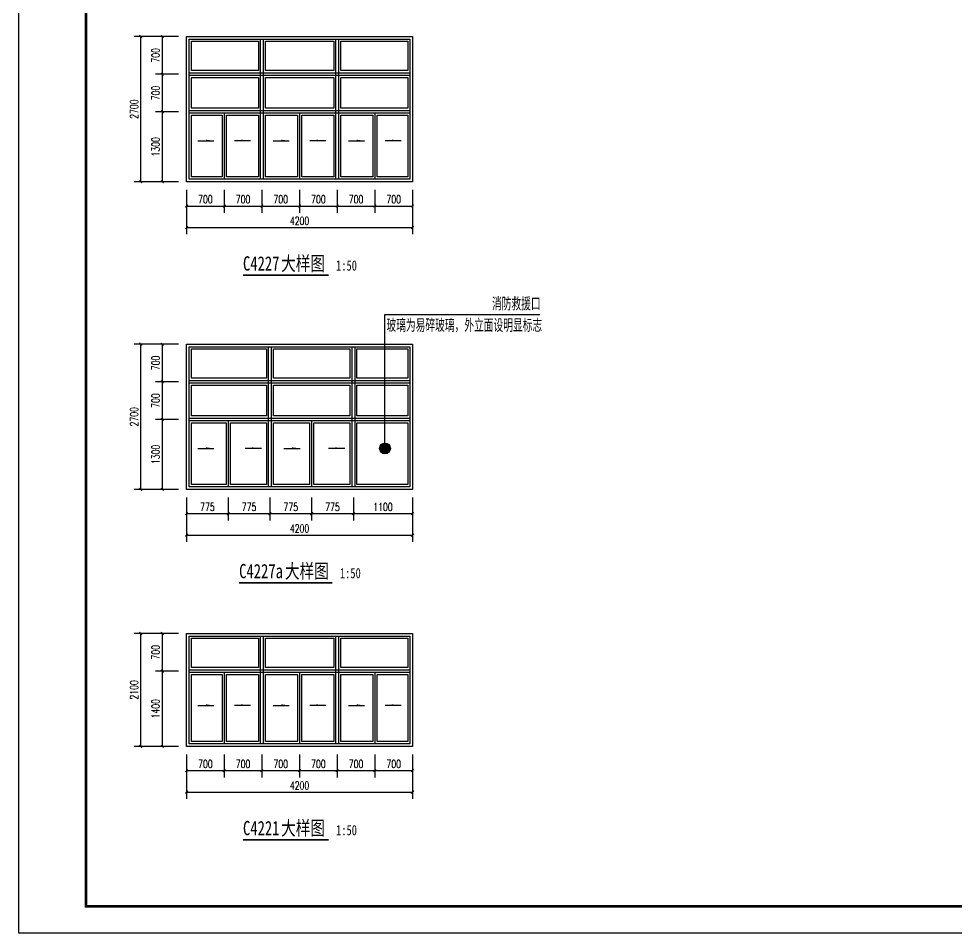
# Model space of a CAD drawing. Extents: x 14591016 to 15383666, y -730593 to -510197.
# Drawn here: x 15257516 to 15309785, y -662043 to -611074 of the extents above; entities that cross this region are included whole.
import ezdxf

# ---------------------------------------------------------------- set-up
doc = ezdxf.new("R2010")
doc.units = 0
doc.header["$LTSCALE"] = 1000
doc.header["$MEASUREMENT"] = 0
for name, color, linetype in [('DIM_LEAD', 3, 'Continuous'), ('DIM_SYMB', 3, 'Continuous'), ('PUB_DIM', 3, 'Continuous'), ('PUB_TEXT', 7, 'Continuous'), ('TK', 4, 'Continuous'), ('WINDOW', 4, 'Continuous'), ('玻璃', 251, 'Continuous')]:
    doc.layers.add(name, color=color, linetype=linetype)
doc.styles.add('_TCH_DIM', font='SIMPLEX', dxfattribs={"bigfont": 'GBCBIG'})
doc.styles.add('_TCH_DIM_T3', font='SIMPLEX', dxfattribs={"width": 0.705882, "bigfont": 'GBCBIG'})
doc.styles.add('TK-LG-B', font='', dxfattribs={"width": 0.75})
doc.styles.get('TK-LG-B').set_extended_font_data('SimSun')
doc.dimstyles.new('_TCH_ARCH&&50', dxfattribs={"dimtxt": 148.75, "dimasz": 50, "dimexe": 125, "dimexo": 150, "dimgap": 50, "dimtad": 1, "dimdec": 0, "dimzin": 0, "dimdsep": 46, "dimtxsty": '_TCH_DIM_T3', "dimblk": 'ARCHTICK', "dimcen": 0.09, "dimclrt": 7, "dimazin": 2, "dimtfac": 1, "dimtdec": 0, "dimtix": 1, "dimtmove": 2, "dimatfit": 3, "dimfxl": 0, "dimtolj": 1, "dimtzin": 0, "dimarcsym": 0})

# ---------------------------------------------------------------- blocks, each defined once
blk = doc.blocks.new('_ArchTick')
at = {"color": 0, "linetype": 'ByBlock', "const_width": 0.4}
blk.add_lwpolyline([(-0.5, -0.5), (0.5, 0.5)], dxfattribs=at)
blk = doc.blocks.new('*D642')
at = {"layer": 'Defpoints', "color": 0}
for p in [(-4200, -2700), (-3500, -2700), (-3500, -3150)]:
    blk.add_point(p, dxfattribs=at)
at = {"layer": 'PUB_DIM', "color": 0, "lineweight": -2}
for p, q in [((-4200, -2850), (-4200, -3275)), ((-3500, -2850), (-3500, -3275)), ((-4200, -3150), (-3500, -3150))]:
    blk.add_line(p, q, dxfattribs=at)
at = {"layer": 'PUB_DIM', "color": 0, "lineweight": -2, "xscale": 50, "yscale": 50, "zscale": 50, "rotation": 180}
blk.add_blockref('_ArchTick', (-4200, -3150), dxfattribs=at)
at = {"layer": 'PUB_DIM', "color": 0, "lineweight": -2, "xscale": 50, "yscale": 50, "zscale": 50}
blk.add_blockref('_ArchTick', (-3500, -3150), dxfattribs=at)
at = {"layer": 'PUB_DIM', "color": 7, "insert": (-3850, -3025.625), "char_height": 148.75, "attachment_point": 5, "style": '_TCH_DIM_T3'}
blk.add_mtext('\\A1;700', dxfattribs=at)
blk = doc.blocks.new('*D643')
at = {"layer": 'Defpoints', "color": 0}
for p in [(-3500, -2700), (-2800, -2700), (-2800, -3150)]:
    blk.add_point(p, dxfattribs=at)
at = {"layer": 'PUB_DIM', "color": 0, "lineweight": -2}
for p, q in [((-3500, -2850), (-3500, -3275)), ((-2800, -2850), (-2800, -3275)), ((-3500, -3150), (-2800, -3150))]:
    blk.add_line(p, q, dxfattribs=at)
at = {"layer": 'PUB_DIM', "color": 0, "lineweight": -2, "xscale": 50, "yscale": 50, "zscale": 50, "rotation": 180}
blk.add_blockref('_ArchTick', (-3500, -3150), dxfattribs=at)
at = {"layer": 'PUB_DIM', "color": 0, "lineweight": -2, "xscale": 50, "yscale": 50, "zscale": 50}
blk.add_blockref('_ArchTick', (-2800, -3150), dxfattribs=at)
at = {"layer": 'PUB_DIM', "color": 7, "insert": (-3150, -3025.625), "char_height": 148.75, "attachment_point": 5, "style": '_TCH_DIM_T3'}
blk.add_mtext('\\A1;700', dxfattribs=at)
blk = doc.blocks.new('*D644')
at = {"layer": 'Defpoints', "color": 0}
for p in [(-2800, -2700), (-2100, -2700), (-2100, -3150)]:
    blk.add_point(p, dxfattribs=at)
at = {"layer": 'PUB_DIM', "color": 0, "lineweight": -2}
for p, q in [((-2800, -2850), (-2800, -3275)), ((-2100, -2850), (-2100, -3275)), ((-2800, -3150), (-2100, -3150))]:
    blk.add_line(p, q, dxfattribs=at)
at = {"layer": 'PUB_DIM', "color": 0, "lineweight": -2, "xscale": 50, "yscale": 50, "zscale": 50, "rotation": 180}
blk.add_blockref('_ArchTick', (-2800, -3150), dxfattribs=at)
at = {"layer": 'PUB_DIM', "color": 0, "lineweight": -2, "xscale": 50, "yscale": 50, "zscale": 50}
blk.add_blockref('_ArchTick', (-2100, -3150), dxfattribs=at)
at = {"layer": 'PUB_DIM', "color": 7, "insert": (-2450, -3025.625), "char_height": 148.75, "attachment_point": 5, "style": '_TCH_DIM_T3'}
blk.add_mtext('\\A1;700', dxfattribs=at)
blk = doc.blocks.new('*D645')
at = {"layer": 'Defpoints', "color": 0}
for p in [(-2100, -2700), (-1400, -2700), (-1400, -3150)]:
    blk.add_point(p, dxfattribs=at)
at = {"layer": 'PUB_DIM', "color": 0, "lineweight": -2}
for p, q in [((-2100, -2850), (-2100, -3275)), ((-1400, -2850), (-1400, -3275)), ((-2100, -3150), (-1400, -3150))]:
    blk.add_line(p, q, dxfattribs=at)
at = {"layer": 'PUB_DIM', "color": 0, "lineweight": -2, "xscale": 50, "yscale": 50, "zscale": 50, "rotation": 180}
blk.add_blockref('_ArchTick', (-2100, -3150), dxfattribs=at)
at = {"layer": 'PUB_DIM', "color": 0, "lineweight": -2, "xscale": 50, "yscale": 50, "zscale": 50}
blk.add_blockref('_ArchTick', (-1400, -3150), dxfattribs=at)
at = {"layer": 'PUB_DIM', "color": 7, "insert": (-1750, -3025.625), "char_height": 148.75, "attachment_point": 5, "style": '_TCH_DIM_T3'}
blk.add_mtext('\\A1;700', dxfattribs=at)
blk = doc.blocks.new('*D646')
at = {"layer": 'Defpoints', "color": 0}
for p in [(-1400, -2700), (-700, -2700), (-700, -3150)]:
    blk.add_point(p, dxfattribs=at)
at = {"layer": 'PUB_DIM', "color": 0, "lineweight": -2}
for p, q in [((-1400, -2850), (-1400, -3275)), ((-700, -2850), (-700, -3275)), ((-1400, -3150), (-700, -3150))]:
    blk.add_line(p, q, dxfattribs=at)
at = {"layer": 'PUB_DIM', "color": 0, "lineweight": -2, "xscale": 50, "yscale": 50, "zscale": 50, "rotation": 180}
blk.add_blockref('_ArchTick', (-1400, -3150), dxfattribs=at)
at = {"layer": 'PUB_DIM', "color": 0, "lineweight": -2, "xscale": 50, "yscale": 50, "zscale": 50}
blk.add_blockref('_ArchTick', (-700, -3150), dxfattribs=at)
at = {"layer": 'PUB_DIM', "color": 7, "insert": (-1050, -3025.625), "char_height": 148.75, "attachment_point": 5, "style": '_TCH_DIM_T3'}
blk.add_mtext('\\A1;700', dxfattribs=at)
blk = doc.blocks.new('*D647')
at = {"layer": 'Defpoints', "color": 0}
for p in [(-700, -2700), (0, -2700), (0, -3150)]:
    blk.add_point(p, dxfattribs=at)
at = {"layer": 'PUB_DIM', "color": 0, "lineweight": -2}
for p, q in [((-700, -2850), (-700, -3275)), ((0, -2850), (0, -3275)), ((-700, -3150), (0, -3150))]:
    blk.add_line(p, q, dxfattribs=at)
at = {"layer": 'PUB_DIM', "color": 0, "lineweight": -2, "xscale": 50, "yscale": 50, "zscale": 50, "rotation": 180}
blk.add_blockref('_ArchTick', (-700, -3150), dxfattribs=at)
at = {"layer": 'PUB_DIM', "color": 0, "lineweight": -2, "xscale": 50, "yscale": 50, "zscale": 50}
blk.add_blockref('_ArchTick', (0, -3150), dxfattribs=at)
at = {"layer": 'PUB_DIM', "color": 7, "insert": (-350, -3025.625), "char_height": 148.75, "attachment_point": 5, "style": '_TCH_DIM_T3'}
blk.add_mtext('\\A1;700', dxfattribs=at)
blk = doc.blocks.new('*D648')
at = {"layer": 'Defpoints', "color": 0}
for p in [(-4200, -2700), (0, -2700), (0, -3550)]:
    blk.add_point(p, dxfattribs=at)
at = {"layer": 'PUB_DIM', "color": 0, "lineweight": -2}
for p, q in [((-4200, -2850), (-4200, -3675)), ((0, -2850), (0, -3675)), ((-4200, -3550), (0, -3550))]:
    blk.add_line(p, q, dxfattribs=at)
at = {"layer": 'PUB_DIM', "color": 0, "lineweight": -2, "xscale": 50, "yscale": 50, "zscale": 50, "rotation": 180}
blk.add_blockref('_ArchTick', (-4200, -3550), dxfattribs=at)
at = {"layer": 'PUB_DIM', "color": 0, "lineweight": -2, "xscale": 50, "yscale": 50, "zscale": 50}
blk.add_blockref('_ArchTick', (0, -3550), dxfattribs=at)
at = {"layer": 'PUB_DIM', "color": 7, "insert": (-2100, -3425.625), "char_height": 148.75, "attachment_point": 5, "style": '_TCH_DIM_T3'}
blk.add_mtext('\\A1;4200', dxfattribs=at)
blk = doc.blocks.new('*D649')
at = {"layer": 'Defpoints', "color": 0}
for p in [(-4650, -1400), (-4200, -1400), (-4200, -2700)]:
    blk.add_point(p, dxfattribs=at)
at = {"layer": 'PUB_DIM', "color": 0, "lineweight": -2}
for p, q in [((-4350, -1400), (-4775, -1400)), ((-4650, -2700), (-4650, -1400)), ((-4350, -2700), (-4775, -2700))]:
    blk.add_line(p, q, dxfattribs=at)
at = {"layer": 'PUB_DIM', "color": 0, "lineweight": -2, "xscale": 50, "yscale": 50, "zscale": 50}
for p, rotation in [((-4650, -1400), 90), ((-4650, -2700), 270)]:
    blk.add_blockref('_ArchTick', p, dxfattribs=dict(at, rotation=rotation))
at = {"layer": 'PUB_DIM', "color": 7, "insert": (-4774.375, -2050), "char_height": 148.75, "attachment_point": 5, "rotation": 90, "style": '_TCH_DIM_T3'}
blk.add_mtext('\\A1;1300', dxfattribs=at)
blk = doc.blocks.new('*D650')
at = {"layer": 'Defpoints', "color": 0}
for p in [(-4650, -700), (-4200, -700), (-4200, -1400)]:
    blk.add_point(p, dxfattribs=at)
at = {"layer": 'PUB_DIM', "color": 0, "lineweight": -2}
for p, q in [((-4350, -700), (-4775, -700)), ((-4650, -1400), (-4650, -700)), ((-4350, -1400), (-4775, -1400))]:
    blk.add_line(p, q, dxfattribs=at)
at = {"layer": 'PUB_DIM', "color": 0, "lineweight": -2, "xscale": 50, "yscale": 50, "zscale": 50}
for p, rotation in [((-4650, -700), 90), ((-4650, -1400), 270)]:
    blk.add_blockref('_ArchTick', p, dxfattribs=dict(at, rotation=rotation))
at = {"layer": 'PUB_DIM', "color": 7, "insert": (-4774.375, -1050), "char_height": 148.75, "attachment_point": 5, "rotation": 90, "style": '_TCH_DIM_T3'}
blk.add_mtext('\\A1;700', dxfattribs=at)
blk = doc.blocks.new('*D651')
at = {"layer": 'Defpoints', "color": 0}
for p in [(-4650, 0), (-4200, 0), (-4200, -700)]:
    blk.add_point(p, dxfattribs=at)
at = {"layer": 'PUB_DIM', "color": 0, "lineweight": -2}
for p, q in [((-4350, 0), (-4775, 0)), ((-4650, -700), (-4650, 0)), ((-4350, -700), (-4775, -700))]:
    blk.add_line(p, q, dxfattribs=at)
at = {"layer": 'PUB_DIM', "color": 0, "lineweight": -2, "xscale": 50, "yscale": 50, "zscale": 50}
for p, rotation in [((-4650, 0), 90), ((-4650, -700), 270)]:
    blk.add_blockref('_ArchTick', p, dxfattribs=dict(at, rotation=rotation))
at = {"layer": 'PUB_DIM', "color": 7, "insert": (-4774.375, -350), "char_height": 148.75, "attachment_point": 5, "rotation": 90, "style": '_TCH_DIM_T3'}
blk.add_mtext('\\A1;700', dxfattribs=at)
blk = doc.blocks.new('*D652')
at = {"layer": 'Defpoints', "color": 0}
for p in [(-5050, 0), (-4200, 0), (-4200, -2700)]:
    blk.add_point(p, dxfattribs=at)
at = {"layer": 'PUB_DIM', "color": 0, "lineweight": -2}
for p, q in [((-4350, 0), (-5175, 0)), ((-5050, -2700), (-5050, 0)), ((-4350, -2700), (-5175, -2700))]:
    blk.add_line(p, q, dxfattribs=at)
at = {"layer": 'PUB_DIM', "color": 0, "lineweight": -2, "xscale": 50, "yscale": 50, "zscale": 50}
for p, rotation in [((-5050, 0), 90), ((-5050, -2700), 270)]:
    blk.add_blockref('_ArchTick', p, dxfattribs=dict(at, rotation=rotation))
at = {"layer": 'PUB_DIM', "color": 7, "insert": (-5174.375, -1350), "char_height": 148.75, "attachment_point": 5, "rotation": 90, "style": '_TCH_DIM_T3'}
blk.add_mtext('\\A1;2700', dxfattribs=at)
blk = doc.blocks.new('*D653')
at = {"layer": 'Defpoints', "color": 0}
for p in [(-4200, -2100), (-3500, -2100), (-3500, -2550)]:
    blk.add_point(p, dxfattribs=at)
at = {"layer": 'PUB_DIM', "color": 0, "lineweight": -2}
for p, q in [((-4200, -2250), (-4200, -2675)), ((-3500, -2250), (-3500, -2675)), ((-4200, -2550), (-3500, -2550))]:
    blk.add_line(p, q, dxfattribs=at)
at = {"layer": 'PUB_DIM', "color": 0, "lineweight": -2, "xscale": 50, "yscale": 50, "zscale": 50, "rotation": 180}
blk.add_blockref('_ArchTick', (-4200, -2550), dxfattribs=at)
at = {"layer": 'PUB_DIM', "color": 0, "lineweight": -2, "xscale": 50, "yscale": 50, "zscale": 50}
blk.add_blockref('_ArchTick', (-3500, -2550), dxfattribs=at)
at = {"layer": 'PUB_DIM', "color": 7, "insert": (-3850, -2425.625), "char_height": 148.75, "attachment_point": 5, "style": '_TCH_DIM_T3'}
blk.add_mtext('\\A1;700', dxfattribs=at)
blk = doc.blocks.new('*D654')
at = {"layer": 'Defpoints', "color": 0}
for p in [(-3500, -2100), (-2800, -2100), (-2800, -2550)]:
    blk.add_point(p, dxfattribs=at)
at = {"layer": 'PUB_DIM', "color": 0, "lineweight": -2}
for p, q in [((-3500, -2250), (-3500, -2675)), ((-2800, -2250), (-2800, -2675)), ((-3500, -2550), (-2800, -2550))]:
    blk.add_line(p, q, dxfattribs=at)
at = {"layer": 'PUB_DIM', "color": 0, "lineweight": -2, "xscale": 50, "yscale": 50, "zscale": 50, "rotation": 180}
blk.add_blockref('_ArchTick', (-3500, -2550), dxfattribs=at)
at = {"layer": 'PUB_DIM', "color": 0, "lineweight": -2, "xscale": 50, "yscale": 50, "zscale": 50}
blk.add_blockref('_ArchTick', (-2800, -2550), dxfattribs=at)
at = {"layer": 'PUB_DIM', "color": 7, "insert": (-3150, -2425.625), "char_height": 148.75, "attachment_point": 5, "style": '_TCH_DIM_T3'}
blk.add_mtext('\\A1;700', dxfattribs=at)
blk = doc.blocks.new('*D655')
at = {"layer": 'Defpoints', "color": 0}
for p in [(-2800, -2100), (-2100, -2100), (-2100, -2550)]:
    blk.add_point(p, dxfattribs=at)
at = {"layer": 'PUB_DIM', "color": 0, "lineweight": -2}
for p, q in [((-2800, -2250), (-2800, -2675)), ((-2100, -2250), (-2100, -2675)), ((-2800, -2550), (-2100, -2550))]:
    blk.add_line(p, q, dxfattribs=at)
at = {"layer": 'PUB_DIM', "color": 0, "lineweight": -2, "xscale": 50, "yscale": 50, "zscale": 50, "rotation": 180}
blk.add_blockref('_ArchTick', (-2800, -2550), dxfattribs=at)
at = {"layer": 'PUB_DIM', "color": 0, "lineweight": -2, "xscale": 50, "yscale": 50, "zscale": 50}
blk.add_blockref('_ArchTick', (-2100, -2550), dxfattribs=at)
at = {"layer": 'PUB_DIM', "color": 7, "insert": (-2450, -2425.625), "char_height": 148.75, "attachment_point": 5, "style": '_TCH_DIM_T3'}
blk.add_mtext('\\A1;700', dxfattribs=at)
blk = doc.blocks.new('*D656')
at = {"layer": 'Defpoints', "color": 0}
for p in [(-2100, -2100), (-1400, -2100), (-1400, -2550)]:
    blk.add_point(p, dxfattribs=at)
at = {"layer": 'PUB_DIM', "color": 0, "lineweight": -2}
for p, q in [((-2100, -2250), (-2100, -2675)), ((-1400, -2250), (-1400, -2675)), ((-2100, -2550), (-1400, -2550))]:
    blk.add_line(p, q, dxfattribs=at)
at = {"layer": 'PUB_DIM', "color": 0, "lineweight": -2, "xscale": 50, "yscale": 50, "zscale": 50, "rotation": 180}
blk.add_blockref('_ArchTick', (-2100, -2550), dxfattribs=at)
at = {"layer": 'PUB_DIM', "color": 0, "lineweight": -2, "xscale": 50, "yscale": 50, "zscale": 50}
blk.add_blockref('_ArchTick', (-1400, -2550), dxfattribs=at)
at = {"layer": 'PUB_DIM', "color": 7, "insert": (-1750, -2425.625), "char_height": 148.75, "attachment_point": 5, "style": '_TCH_DIM_T3'}
blk.add_mtext('\\A1;700', dxfattribs=at)
blk = doc.blocks.new('*D657')
at = {"layer": 'Defpoints', "color": 0}
for p in [(-1400, -2100), (-700, -2100), (-700, -2550)]:
    blk.add_point(p, dxfattribs=at)
at = {"layer": 'PUB_DIM', "color": 0, "lineweight": -2}
for p, q in [((-1400, -2250), (-1400, -2675)), ((-700, -2250), (-700, -2675)), ((-1400, -2550), (-700, -2550))]:
    blk.add_line(p, q, dxfattribs=at)
at = {"layer": 'PUB_DIM', "color": 0, "lineweight": -2, "xscale": 50, "yscale": 50, "zscale": 50, "rotation": 180}
blk.add_blockref('_ArchTick', (-1400, -2550), dxfattribs=at)
at = {"layer": 'PUB_DIM', "color": 0, "lineweight": -2, "xscale": 50, "yscale": 50, "zscale": 50}
blk.add_blockref('_ArchTick', (-700, -2550), dxfattribs=at)
at = {"layer": 'PUB_DIM', "color": 7, "insert": (-1050, -2425.625), "char_height": 148.75, "attachment_point": 5, "style": '_TCH_DIM_T3'}
blk.add_mtext('\\A1;700', dxfattribs=at)
blk = doc.blocks.new('*D658')
at = {"layer": 'Defpoints', "color": 0}
for p in [(-700, -2100), (0, -2100), (0, -2550)]:
    blk.add_point(p, dxfattribs=at)
at = {"layer": 'PUB_DIM', "color": 0, "lineweight": -2}
for p, q in [((-700, -2250), (-700, -2675)), ((0, -2250), (0, -2675)), ((-700, -2550), (0, -2550))]:
    blk.add_line(p, q, dxfattribs=at)
at = {"layer": 'PUB_DIM', "color": 0, "lineweight": -2, "xscale": 50, "yscale": 50, "zscale": 50, "rotation": 180}
blk.add_blockref('_ArchTick', (-700, -2550), dxfattribs=at)
at = {"layer": 'PUB_DIM', "color": 0, "lineweight": -2, "xscale": 50, "yscale": 50, "zscale": 50}
blk.add_blockref('_ArchTick', (0, -2550), dxfattribs=at)
at = {"layer": 'PUB_DIM', "color": 7, "insert": (-350, -2425.625), "char_height": 148.75, "attachment_point": 5, "style": '_TCH_DIM_T3'}
blk.add_mtext('\\A1;700', dxfattribs=at)
blk = doc.blocks.new('*D659')
at = {"layer": 'Defpoints', "color": 0}
for p in [(-4200, -2100), (0, -2100), (0, -2950)]:
    blk.add_point(p, dxfattribs=at)
at = {"layer": 'PUB_DIM', "color": 0, "lineweight": -2}
for p, q in [((-4200, -2250), (-4200, -3075)), ((0, -2250), (0, -3075)), ((-4200, -2950), (0, -2950))]:
    blk.add_line(p, q, dxfattribs=at)
at = {"layer": 'PUB_DIM', "color": 0, "lineweight": -2, "xscale": 50, "yscale": 50, "zscale": 50, "rotation": 180}
blk.add_blockref('_ArchTick', (-4200, -2950), dxfattribs=at)
at = {"layer": 'PUB_DIM', "color": 0, "lineweight": -2, "xscale": 50, "yscale": 50, "zscale": 50}
blk.add_blockref('_ArchTick', (0, -2950), dxfattribs=at)
at = {"layer": 'PUB_DIM', "color": 7, "insert": (-2100, -2825.625), "char_height": 148.75, "attachment_point": 5, "style": '_TCH_DIM_T3'}
blk.add_mtext('\\A1;4200', dxfattribs=at)
blk = doc.blocks.new('*D660')
at = {"layer": 'Defpoints', "color": 0}
for p in [(-4650, -700), (-4200, -700), (-4200, -2100)]:
    blk.add_point(p, dxfattribs=at)
at = {"layer": 'PUB_DIM', "color": 0, "lineweight": -2}
for p, q in [((-4350, -700), (-4775, -700)), ((-4650, -2100), (-4650, -700)), ((-4350, -2100), (-4775, -2100))]:
    blk.add_line(p, q, dxfattribs=at)
at = {"layer": 'PUB_DIM', "color": 0, "lineweight": -2, "xscale": 50, "yscale": 50, "zscale": 50}
for p, rotation in [((-4650, -700), 90), ((-4650, -2100), 270)]:
    blk.add_blockref('_ArchTick', p, dxfattribs=dict(at, rotation=rotation))
at = {"layer": 'PUB_DIM', "color": 7, "insert": (-4774.375, -1400), "char_height": 148.75, "attachment_point": 5, "rotation": 90, "style": '_TCH_DIM_T3'}
blk.add_mtext('\\A1;1400', dxfattribs=at)
blk = doc.blocks.new('*D661')
at = {"layer": 'Defpoints', "color": 0}
for p in [(-4650, 0), (-4200, 0), (-4200, -700)]:
    blk.add_point(p, dxfattribs=at)
at = {"layer": 'PUB_DIM', "color": 0, "lineweight": -2}
for p, q in [((-4350, 0), (-4775, 0)), ((-4650, -700), (-4650, 0)), ((-4350, -700), (-4775, -700))]:
    blk.add_line(p, q, dxfattribs=at)
at = {"layer": 'PUB_DIM', "color": 0, "lineweight": -2, "xscale": 50, "yscale": 50, "zscale": 50}
for p, rotation in [((-4650, 0), 90), ((-4650, -700), 270)]:
    blk.add_blockref('_ArchTick', p, dxfattribs=dict(at, rotation=rotation))
at = {"layer": 'PUB_DIM', "color": 7, "insert": (-4774.375, -350), "char_height": 148.75, "attachment_point": 5, "rotation": 90, "style": '_TCH_DIM_T3'}
blk.add_mtext('\\A1;700', dxfattribs=at)
blk = doc.blocks.new('*D662')
at = {"layer": 'Defpoints', "color": 0}
for p in [(-5050, 0), (-4200, 0), (-4200, -2100)]:
    blk.add_point(p, dxfattribs=at)
at = {"layer": 'PUB_DIM', "color": 0, "lineweight": -2}
for p, q in [((-4350, 0), (-5175, 0)), ((-5050, -2100), (-5050, 0)), ((-4350, -2100), (-5175, -2100))]:
    blk.add_line(p, q, dxfattribs=at)
at = {"layer": 'PUB_DIM', "color": 0, "lineweight": -2, "xscale": 50, "yscale": 50, "zscale": 50}
for p, rotation in [((-5050, 0), 90), ((-5050, -2100), 270)]:
    blk.add_blockref('_ArchTick', p, dxfattribs=dict(at, rotation=rotation))
at = {"layer": 'PUB_DIM', "color": 7, "insert": (-5174.375, -1050), "char_height": 148.75, "attachment_point": 5, "rotation": 90, "style": '_TCH_DIM_T3'}
blk.add_mtext('\\A1;2100', dxfattribs=at)
blk = doc.blocks.new('*D663')
at = {"layer": 'Defpoints', "color": 0}
for p in [(-4200, -2700), (-3425, -2700), (-3425, -3150)]:
    blk.add_point(p, dxfattribs=at)
at = {"layer": 'PUB_DIM', "color": 0, "lineweight": -2}
for p, q in [((-4200, -2850), (-4200, -3275)), ((-3425, -2850), (-3425, -3275)), ((-4200, -3150), (-3425, -3150))]:
    blk.add_line(p, q, dxfattribs=at)
at = {"layer": 'PUB_DIM', "color": 0, "lineweight": -2, "xscale": 50, "yscale": 50, "zscale": 50, "rotation": 180}
blk.add_blockref('_ArchTick', (-4200, -3150), dxfattribs=at)
at = {"layer": 'PUB_DIM', "color": 0, "lineweight": -2, "xscale": 50, "yscale": 50, "zscale": 50}
blk.add_blockref('_ArchTick', (-3425, -3150), dxfattribs=at)
at = {"layer": 'PUB_DIM', "color": 7, "insert": (-3812.5, -3025.625), "char_height": 148.75, "attachment_point": 5, "style": '_TCH_DIM_T3'}
blk.add_mtext('\\A1;775', dxfattribs=at)
blk = doc.blocks.new('*D664')
at = {"layer": 'Defpoints', "color": 0}
for p in [(-3425, -2700), (-2650, -2700), (-2650, -3150)]:
    blk.add_point(p, dxfattribs=at)
at = {"layer": 'PUB_DIM', "color": 0, "lineweight": -2}
for p, q in [((-3425, -2850), (-3425, -3275)), ((-2650, -2850), (-2650, -3275)), ((-3425, -3150), (-2650, -3150))]:
    blk.add_line(p, q, dxfattribs=at)
at = {"layer": 'PUB_DIM', "color": 0, "lineweight": -2, "xscale": 50, "yscale": 50, "zscale": 50, "rotation": 180}
blk.add_blockref('_ArchTick', (-3425, -3150), dxfattribs=at)
at = {"layer": 'PUB_DIM', "color": 0, "lineweight": -2, "xscale": 50, "yscale": 50, "zscale": 50}
blk.add_blockref('_ArchTick', (-2650, -3150), dxfattribs=at)
at = {"layer": 'PUB_DIM', "color": 7, "insert": (-3037.5, -3025.625), "char_height": 148.75, "attachment_point": 5, "style": '_TCH_DIM_T3'}
blk.add_mtext('\\A1;775', dxfattribs=at)
blk = doc.blocks.new('*D665')
at = {"layer": 'Defpoints', "color": 0}
for p in [(-2650, -2700), (-1875, -2700), (-1875, -3150)]:
    blk.add_point(p, dxfattribs=at)
at = {"layer": 'PUB_DIM', "color": 0, "lineweight": -2}
for p, q in [((-2650, -2850), (-2650, -3275)), ((-1875, -2850), (-1875, -3275)), ((-2650, -3150), (-1875, -3150))]:
    blk.add_line(p, q, dxfattribs=at)
at = {"layer": 'PUB_DIM', "color": 0, "lineweight": -2, "xscale": 50, "yscale": 50, "zscale": 50, "rotation": 180}
blk.add_blockref('_ArchTick', (-2650, -3150), dxfattribs=at)
at = {"layer": 'PUB_DIM', "color": 0, "lineweight": -2, "xscale": 50, "yscale": 50, "zscale": 50}
blk.add_blockref('_ArchTick', (-1875, -3150), dxfattribs=at)
at = {"layer": 'PUB_DIM', "color": 7, "insert": (-2262.5, -3025.625), "char_height": 148.75, "attachment_point": 5, "style": '_TCH_DIM_T3'}
blk.add_mtext('\\A1;775', dxfattribs=at)
blk = doc.blocks.new('*D666')
at = {"layer": 'Defpoints', "color": 0}
for p in [(-1875, -2700), (-1100, -2700), (-1100, -3150)]:
    blk.add_point(p, dxfattribs=at)
at = {"layer": 'PUB_DIM', "color": 0, "lineweight": -2}
for p, q in [((-1875, -2850), (-1875, -3275)), ((-1100, -2850), (-1100, -3275)), ((-1875, -3150), (-1100, -3150))]:
    blk.add_line(p, q, dxfattribs=at)
at = {"layer": 'PUB_DIM', "color": 0, "lineweight": -2, "xscale": 50, "yscale": 50, "zscale": 50, "rotation": 180}
blk.add_blockref('_ArchTick', (-1875, -3150), dxfattribs=at)
at = {"layer": 'PUB_DIM', "color": 0, "lineweight": -2, "xscale": 50, "yscale": 50, "zscale": 50}
blk.add_blockref('_ArchTick', (-1100, -3150), dxfattribs=at)
at = {"layer": 'PUB_DIM', "color": 7, "insert": (-1487.5, -3025.625), "char_height": 148.75, "attachment_point": 5, "style": '_TCH_DIM_T3'}
blk.add_mtext('\\A1;775', dxfattribs=at)
blk = doc.blocks.new('*D667')
at = {"layer": 'Defpoints', "color": 0}
for p in [(-1100, -2700), (0, -2700), (0, -3150)]:
    blk.add_point(p, dxfattribs=at)
at = {"layer": 'PUB_DIM', "color": 0, "lineweight": -2}
for p, q in [((-1100, -2850), (-1100, -3275)), ((0, -2850), (0, -3275)), ((-1100, -3150), (0, -3150))]:
    blk.add_line(p, q, dxfattribs=at)
at = {"layer": 'PUB_DIM', "color": 0, "lineweight": -2, "xscale": 50, "yscale": 50, "zscale": 50, "rotation": 180}
blk.add_blockref('_ArchTick', (-1100, -3150), dxfattribs=at)
at = {"layer": 'PUB_DIM', "color": 0, "lineweight": -2, "xscale": 50, "yscale": 50, "zscale": 50}
blk.add_blockref('_ArchTick', (0, -3150), dxfattribs=at)
at = {"layer": 'PUB_DIM', "color": 7, "insert": (-550, -3025.625), "char_height": 148.75, "attachment_point": 5, "style": '_TCH_DIM_T3'}
blk.add_mtext('\\A1;1100', dxfattribs=at)
blk = doc.blocks.new('*D668')
at = {"layer": 'Defpoints', "color": 0}
for p in [(-4200, -2700), (0, -2700), (0, -3550)]:
    blk.add_point(p, dxfattribs=at)
at = {"layer": 'PUB_DIM', "color": 0, "lineweight": -2}
for p, q in [((-4200, -2850), (-4200, -3675)), ((0, -2850), (0, -3675)), ((-4200, -3550), (0, -3550))]:
    blk.add_line(p, q, dxfattribs=at)
at = {"layer": 'PUB_DIM', "color": 0, "lineweight": -2, "xscale": 50, "yscale": 50, "zscale": 50, "rotation": 180}
blk.add_blockref('_ArchTick', (-4200, -3550), dxfattribs=at)
at = {"layer": 'PUB_DIM', "color": 0, "lineweight": -2, "xscale": 50, "yscale": 50, "zscale": 50}
blk.add_blockref('_ArchTick', (0, -3550), dxfattribs=at)
at = {"layer": 'PUB_DIM', "color": 7, "insert": (-2100, -3425.625), "char_height": 148.75, "attachment_point": 5, "style": '_TCH_DIM_T3'}
blk.add_mtext('\\A1;4200', dxfattribs=at)
blk = doc.blocks.new('*D669')
at = {"layer": 'Defpoints', "color": 0}
for p in [(-4650, -1400), (-4200, -1400), (-4200, -2700)]:
    blk.add_point(p, dxfattribs=at)
at = {"layer": 'PUB_DIM', "color": 0, "lineweight": -2}
for p, q in [((-4350, -1400), (-4775, -1400)), ((-4650, -2700), (-4650, -1400)), ((-4350, -2700), (-4775, -2700))]:
    blk.add_line(p, q, dxfattribs=at)
at = {"layer": 'PUB_DIM', "color": 0, "lineweight": -2, "xscale": 50, "yscale": 50, "zscale": 50}
for p, rotation in [((-4650, -1400), 90), ((-4650, -2700), 270)]:
    blk.add_blockref('_ArchTick', p, dxfattribs=dict(at, rotation=rotation))
at = {"layer": 'PUB_DIM', "color": 7, "insert": (-4774.375, -2050), "char_height": 148.75, "attachment_point": 5, "rotation": 90, "style": '_TCH_DIM_T3'}
blk.add_mtext('\\A1;1300', dxfattribs=at)
blk = doc.blocks.new('*D670')
at = {"layer": 'Defpoints', "color": 0}
for p in [(-4650, -700), (-4200, -700), (-4200, -1400)]:
    blk.add_point(p, dxfattribs=at)
at = {"layer": 'PUB_DIM', "color": 0, "lineweight": -2}
for p, q in [((-4350, -700), (-4775, -700)), ((-4650, -1400), (-4650, -700)), ((-4350, -1400), (-4775, -1400))]:
    blk.add_line(p, q, dxfattribs=at)
at = {"layer": 'PUB_DIM', "color": 0, "lineweight": -2, "xscale": 50, "yscale": 50, "zscale": 50}
for p, rotation in [((-4650, -700), 90), ((-4650, -1400), 270)]:
    blk.add_blockref('_ArchTick', p, dxfattribs=dict(at, rotation=rotation))
at = {"layer": 'PUB_DIM', "color": 7, "insert": (-4774.375, -1050), "char_height": 148.75, "attachment_point": 5, "rotation": 90, "style": '_TCH_DIM_T3'}
blk.add_mtext('\\A1;700', dxfattribs=at)
blk = doc.blocks.new('*D671')
at = {"layer": 'Defpoints', "color": 0}
for p in [(-4650, 0), (-4200, 0), (-4200, -700)]:
    blk.add_point(p, dxfattribs=at)
at = {"layer": 'PUB_DIM', "color": 0, "lineweight": -2}
for p, q in [((-4350, 0), (-4775, 0)), ((-4650, -700), (-4650, 0)), ((-4350, -700), (-4775, -700))]:
    blk.add_line(p, q, dxfattribs=at)
at = {"layer": 'PUB_DIM', "color": 0, "lineweight": -2, "xscale": 50, "yscale": 50, "zscale": 50}
for p, rotation in [((-4650, 0), 90), ((-4650, -700), 270)]:
    blk.add_blockref('_ArchTick', p, dxfattribs=dict(at, rotation=rotation))
at = {"layer": 'PUB_DIM', "color": 7, "insert": (-4774.375, -350), "char_height": 148.75, "attachment_point": 5, "rotation": 90, "style": '_TCH_DIM_T3'}
blk.add_mtext('\\A1;700', dxfattribs=at)
blk = doc.blocks.new('*D672')
at = {"layer": 'Defpoints', "color": 0}
for p in [(-5050, 0), (-4200, 0), (-4200, -2700)]:
    blk.add_point(p, dxfattribs=at)
at = {"layer": 'PUB_DIM', "color": 0, "lineweight": -2}
for p, q in [((-4350, 0), (-5175, 0)), ((-5050, -2700), (-5050, 0)), ((-4350, -2700), (-5175, -2700))]:
    blk.add_line(p, q, dxfattribs=at)
at = {"layer": 'PUB_DIM', "color": 0, "lineweight": -2, "xscale": 50, "yscale": 50, "zscale": 50}
for p, rotation in [((-5050, 0), 90), ((-5050, -2700), 270)]:
    blk.add_blockref('_ArchTick', p, dxfattribs=dict(at, rotation=rotation))
at = {"layer": 'PUB_DIM', "color": 7, "insert": (-5174.375, -1350), "char_height": 148.75, "attachment_point": 5, "rotation": 90, "style": '_TCH_DIM_T3'}
blk.add_mtext('\\A1;2700', dxfattribs=at)
blk = doc.blocks.new('GeYuanFrame_76127112', base_point=(20.09, 4.53))
at = {"layer": 'TK'}
blk.add_lwpolyline([(20.09, 4.53), (20.09, 598.53), (861.09, 598.53), (861.09, 4.53)], close=True, dxfattribs=at)
at = {"layer": 'TK', "const_width": 1}
blk.add_lwpolyline([(45.09, 588.53), (851.09, 588.53), (851.09, 14.53), (45.09, 14.53)], close=True, dxfattribs=at)
blk = doc.blocks.new('A$C40844785')
at = {"layer": 'DIM_SYMB'}
for points in [[(-3690, -1937.5), (-3840, -1937.5), (-3840, -1917.5)], [(-3310, -1937.5), (-3160, -1937.5), (-3160, -1917.5)], [(-2290, -1937.5), (-2440, -1937.5), (-2440, -1917.5)], [(-1910, -1937.5), (-1760, -1937.5), (-1760, -1917.5)], [(-890, -1937.5), (-1040, -1937.5), (-1040, -1917.5)], [(-510, -1937.5), (-360, -1937.5), (-360, -1917.5)]]:
    blk.add_hatch(color=256, dxfattribs=at).paths.add_polyline_path(points)
for points in [[(-3990, -1937.5), (-3690, -1937.5)], [(-3010, -1937.5), (-3310, -1937.5)], [(-2590, -1937.5), (-2290, -1937.5)], [(-1610, -1937.5), (-1910, -1937.5)], [(-1190, -1937.5), (-890, -1937.5)], [(-210, -1937.5), (-510, -1937.5)]]:
    blk.add_lwpolyline(points, dxfattribs=at)
at = {"layer": 'DIM_SYMB', "const_width": 35}
blk.add_lwpolyline([(-3151.3, -4434.7), (-1560.6, -4434.7)], dxfattribs=at)
at = {"layer": 'WINDOW'}
for p, q in [((-3500, -1425), (-3500, -2650)), ((-2100, -1425), (-2100, -2650)), ((-700, -1425), (-700, -2650))]:
    blk.add_line(p, q, dxfattribs=at)
for points in [[(-4200, 0), (0, 0), (0, -2700), (-4200, -2700)], [(-4150, -50), (-50, -50), (-50, -2650), (-4150, -2650)], [(-2825, -50), (-2775, -50), (-2775, -2650), (-2825, -2650)], [(-1425, -50), (-1375, -50), (-1375, -2650), (-1425, -2650)], [(-50, -725), (-4150, -725), (-4150, -675), (-50, -675)], [(-50, -1425), (-4150, -1425), (-4150, -1375), (-50, -1375)]]:
    blk.add_lwpolyline(points, close=True, dxfattribs=at)
at = {"layer": '玻璃'}
for points in [[(-4110, -90), (-2865, -90), (-2865, -635), (-4110, -635)], [(-2735, -90), (-1465, -90), (-1465, -635), (-2735, -635)], [(-1335, -90), (-90, -90), (-90, -635), (-1335, -635)], [(-4110, -765), (-2865, -765), (-2865, -1335), (-4110, -1335)], [(-2735, -765), (-1465, -765), (-1465, -1335), (-2735, -1335)], [(-1335, -765), (-90, -765), (-90, -1335), (-1335, -1335)], [(-4110, -1465), (-3540, -1465), (-3540, -2610), (-4110, -2610)], [(-3460, -1465), (-2865, -1465), (-2865, -2610), (-3460, -2610)], [(-2735, -1465), (-2140, -1465), (-2140, -2610), (-2735, -2610)], [(-2060, -1465), (-1465, -1465), (-1465, -2610), (-2060, -2610)], [(-1335, -1465), (-740, -1465), (-740, -2610), (-1335, -2610)], [(-660, -1465), (-90, -1465), (-90, -2610), (-660, -2610)]]:
    blk.add_lwpolyline(points, close=True, dxfattribs=at)
at = {"layer": 'PUB_TEXT', "style": 'TK-LG-B', "width": 0.75}
for s, height, p in [('C4227', 265.82, (-3151.3, -4350)), ('大样图', 265.82, (-2442.4, -4350)), ('1:50', 189.87, (-1420.6, -4350))]:
    blk.add_text(s, height=height, dxfattribs=at).set_placement(p)
at = {"layer": 'PUB_DIM'}
for p1, p2, distance, text, picture, middle in [((-4200, -2700), (-4200, 0), 850, '2700', '*D652', (-5174.4, -1350)), ((-4200, -700), (-4200, 0), 450, '700', '*D651', (-4774.4, -350)), ((-4200, -1400), (-4200, -700), 450, '700', '*D650', (-4774.4, -1050)), ((-4200, -2700), (-4200, -1400), 450, '1300', '*D649', (-4774.4, -2050)), ((-4200, -2700), (-3500, -2700), -450, '700', '*D642', (-3850, -3025.6)), ((-4200, -2700), (0, -2700), -850, '4200', '*D648', (-2100, -3425.6)), ((-3500, -2700), (-2800, -2700), -450, '700', '*D643', (-3150, -3025.6)), ((-2800, -2700), (-2100, -2700), -450, '700', '*D644', (-2450, -3025.6)), ((-2100, -2700), (-1400, -2700), -450, '700', '*D645', (-1750, -3025.6)), ((-1400, -2700), (-700, -2700), -450, '700', '*D646', (-1050, -3025.6)), ((-700, -2700), (0, -2700), -450, '700', '*D647', (-350, -3025.6))]:
    dim = blk.add_aligned_dim(p1=p1, p2=p2, distance=distance, text=text, dimstyle='_TCH_ARCH&&50', dxfattribs=at)
    dim.commit()
    dim.dimension.update_dxf_attribs({"geometry": picture, "text_midpoint": middle})
blk = doc.blocks.new('A$C496A7D5B')
at = {"layer": 'DIM_SYMB'}
for points in [[(-3690, -1337.5), (-3840, -1337.5), (-3840, -1317.5)], [(-3310, -1337.5), (-3160, -1337.5), (-3160, -1317.5)], [(-2290, -1337.5), (-2440, -1337.5), (-2440, -1317.5)], [(-1910, -1337.5), (-1760, -1337.5), (-1760, -1317.5)], [(-890, -1337.5), (-1040, -1337.5), (-1040, -1317.5)], [(-510, -1337.5), (-360, -1337.5), (-360, -1317.5)]]:
    blk.add_hatch(color=256, dxfattribs=at).paths.add_polyline_path(points)
for points in [[(-3990, -1337.5), (-3690, -1337.5)], [(-3010, -1337.5), (-3310, -1337.5)], [(-2590, -1337.5), (-2290, -1337.5)], [(-1610, -1337.5), (-1910, -1337.5)], [(-1190, -1337.5), (-890, -1337.5)], [(-210, -1337.5), (-510, -1337.5)]]:
    blk.add_lwpolyline(points, dxfattribs=at)
at = {"layer": 'DIM_SYMB', "const_width": 35}
blk.add_lwpolyline([(-3151.3, -3834.7), (-1560.6, -3834.7)], dxfattribs=at)
at = {"layer": 'WINDOW'}
for p, q in [((-3500, -725), (-3500, -2050)), ((-2100, -725), (-2100, -2050)), ((-700, -725), (-700, -2050))]:
    blk.add_line(p, q, dxfattribs=at)
for points in [[(-4200, 0), (0, 0), (0, -2100), (-4200, -2100)], [(-4150, -50), (-50, -50), (-50, -2050), (-4150, -2050)], [(-2825, -50), (-2775, -50), (-2775, -2050), (-2825, -2050)], [(-1425, -50), (-1375, -50), (-1375, -2050), (-1425, -2050)], [(-50, -725), (-4150, -725), (-4150, -675), (-50, -675)]]:
    blk.add_lwpolyline(points, close=True, dxfattribs=at)
at = {"layer": '玻璃'}
for points in [[(-4110, -90), (-2865, -90), (-2865, -635), (-4110, -635)], [(-2735, -90), (-1465, -90), (-1465, -635), (-2735, -635)], [(-1335, -90), (-90, -90), (-90, -635), (-1335, -635)], [(-4110, -765), (-3540, -765), (-3540, -2010), (-4110, -2010)], [(-3460, -765), (-2865, -765), (-2865, -2010), (-3460, -2010)], [(-2735, -765), (-2140, -765), (-2140, -2010), (-2735, -2010)], [(-2060, -765), (-1465, -765), (-1465, -2010), (-2060, -2010)], [(-1335, -765), (-740, -765), (-740, -2010), (-1335, -2010)], [(-660, -765), (-90, -765), (-90, -2010), (-660, -2010)]]:
    blk.add_lwpolyline(points, close=True, dxfattribs=at)
at = {"layer": 'PUB_TEXT', "style": 'TK-LG-B', "width": 0.75}
for s, height, p in [('C4221', 265.82, (-3151.3, -3750)), ('大样图', 265.82, (-2442.4, -3750)), ('1:50', 189.87, (-1420.6, -3750))]:
    blk.add_text(s, height=height, dxfattribs=at).set_placement(p)
at = {"layer": 'PUB_DIM'}
for p1, p2, distance, text, picture, middle in [((-4200, -2100), (-4200, 0), 850, '2100', '*D662', (-5174.4, -1050)), ((-4200, -700), (-4200, 0), 450, '700', '*D661', (-4774.4, -350)), ((-4200, -2100), (-4200, -700), 450, '1400', '*D660', (-4774.4, -1400)), ((-4200, -2100), (-3500, -2100), -450, '700', '*D653', (-3850, -2425.6)), ((-4200, -2100), (0, -2100), -850, '4200', '*D659', (-2100, -2825.6)), ((-3500, -2100), (-2800, -2100), -450, '700', '*D654', (-3150, -2425.6)), ((-2800, -2100), (-2100, -2100), -450, '700', '*D655', (-2450, -2425.6)), ((-2100, -2100), (-1400, -2100), -450, '700', '*D656', (-1750, -2425.6)), ((-1400, -2100), (-700, -2100), -450, '700', '*D657', (-1050, -2425.6)), ((-700, -2100), (0, -2100), -450, '700', '*D658', (-350, -2425.6))]:
    dim = blk.add_aligned_dim(p1=p1, p2=p2, distance=distance, text=text, dimstyle='_TCH_ARCH&&50', dxfattribs=at)
    dim.commit()
    dim.dimension.update_dxf_attribs({"geometry": picture, "text_midpoint": middle})
blk = doc.blocks.new('A$C1E0F131A')
blk.add_hatch(color=1).paths.add_polyline_path([(-412.5, -1937.5, 1), (-612.5, -1937.5, 1)])
at = {"layer": 'DIM_SYMB'}
for points in [[(-3690, -1937.5), (-3840, -1937.5), (-3840, -1917.5)], [(-3110, -1937.5), (-2960, -1937.5), (-2960, -1917.5)], [(-2090, -1937.5), (-2240, -1937.5), (-2240, -1917.5)], [(-1560, -1937.5), (-1410, -1937.5), (-1410, -1917.5)]]:
    blk.add_hatch(color=256, dxfattribs=at).paths.add_polyline_path(points)
at = {"color": 1}
blk.add_circle((-512.5, -1937.5), 100, dxfattribs=at)
at = {"layer": 'DIM_LEAD'}
for p, q in [((-512.5, -1937.5), (-512.5, 550)), ((-512.5, 550), (2366.8, 550))]:
    blk.add_line(p, q, dxfattribs=at)
at = {"layer": 'DIM_LEAD', "const_width": 20}
blk.add_lwpolyline([(-512.5, -1947.5, 1), (-512.5, -1927.5, 1)], format="xyb", close=True, dxfattribs=at)
at = {"layer": 'DIM_SYMB'}
for points in [[(-3990, -1937.5), (-3690, -1937.5)], [(-2810, -1937.5), (-3110, -1937.5)], [(-2390, -1937.5), (-2090, -1937.5)], [(-1260, -1937.5), (-1560, -1937.5)]]:
    blk.add_lwpolyline(points, dxfattribs=at)
at = {"layer": 'DIM_SYMB', "const_width": 35}
blk.add_lwpolyline([(-3222.2, -4434.7), (-1489.7, -4434.7)], dxfattribs=at)
at = {"layer": 'WINDOW'}
for p, q in [((-3425, -1425), (-3425, -2650)), ((-1875, -1425), (-1875, -2650))]:
    blk.add_line(p, q, dxfattribs=at)
for points in [[(-4200, 0), (0, 0), (0, -2700), (-4200, -2700)], [(-4150, -50), (-50, -50), (-50, -2650), (-4150, -2650)], [(-2675, -50), (-2625, -50), (-2625, -2650), (-2675, -2650)], [(-1125, -50), (-1075, -50), (-1075, -2650), (-1125, -2650)], [(-50, -725), (-4150, -725), (-4150, -675), (-50, -675)], [(-50, -1425), (-4150, -1425), (-4150, -1375), (-50, -1375)]]:
    blk.add_lwpolyline(points, close=True, dxfattribs=at)
at = {"layer": '玻璃'}
for points in [[(-4110, -90), (-2715, -90), (-2715, -635), (-4110, -635)], [(-2585, -90), (-1165, -90), (-1165, -635), (-2585, -635)], [(-1035, -90), (-90, -90), (-90, -635), (-1035, -635)], [(-4110, -765), (-2715, -765), (-2715, -1335), (-4110, -1335)], [(-2585, -765), (-1165, -765), (-1165, -1335), (-2585, -1335)], [(-1035, -765), (-90, -765), (-90, -1335), (-1035, -1335)], [(-4110, -1465), (-3465, -1465), (-3465, -2610), (-4110, -2610)], [(-3385, -1465), (-2715, -1465), (-2715, -2610), (-3385, -2610)], [(-2585, -1465), (-1915, -1465), (-1915, -2610), (-2585, -2610)], [(-1835, -1465), (-1165, -1465), (-1165, -2610), (-1835, -2610)], [(-1035, -1465), (-90, -1465), (-90, -2610), (-1035, -2610)]]:
    blk.add_lwpolyline(points, close=True, dxfattribs=at)
at = {"layer": 'PUB_TEXT', "style": '_TCH_DIM'}
for s, height, p in [('消防救援口', 241.13, (1475.3, 625)), ('玻璃为易碎玻璃，外立面设明显标志', 241.135, (-484.8, 225))]:
    blk.add_text(s, height=height, dxfattribs=at).set_placement(p)
at = {"layer": 'PUB_TEXT', "style": 'TK-LG-B', "width": 0.75}
for s, height, p in [('C4227a', 265.82, (-3222.2, -4350)), ('大样图', 265.82, (-2371.5, -4350)), ('1:50', 189.87, (-1349.7, -4350))]:
    blk.add_text(s, height=height, dxfattribs=at).set_placement(p)
at = {"layer": 'PUB_DIM'}
for p1, p2, distance, text, picture, middle in [((-4200, -2700), (-4200, 0), 850, '2700', '*D672', (-5174.4, -1350)), ((-4200, -700), (-4200, 0), 450, '700', '*D671', (-4774.4, -350)), ((-4200, -1400), (-4200, -700), 450, '700', '*D670', (-4774.4, -1050)), ((-4200, -2700), (-4200, -1400), 450, '1300', '*D669', (-4774.4, -2050)), ((-4200, -2700), (-3425, -2700), -450, '775', '*D663', (-3812.5, -3025.6)), ((-4200, -2700), (0, -2700), -850, '4200', '*D668', (-2100, -3425.6)), ((-3425, -2700), (-2650, -2700), -450, '775', '*D664', (-3037.5, -3025.6)), ((-2650, -2700), (-1875, -2700), -450, '775', '*D665', (-2262.5, -3025.6)), ((-1875, -2700), (-1100, -2700), -450, '775', '*D666', (-1487.5, -3025.6)), ((-1100, -2700), (0, -2700), -450, '1100', '*D667', (-550, -3025.6))]:
    dim = blk.add_aligned_dim(p1=p1, p2=p2, distance=distance, text=text, dimstyle='_TCH_ARCH&&50', dxfattribs=at)
    dim.commit()
    dim.dimension.update_dxf_attribs({"geometry": picture, "text_midpoint": middle})

msp = doc.modelspace()

# ---------------------------------------------------------------- block references
at = {"xscale": 150, "yscale": 150, "zscale": 150}
msp.add_blockref('GeYuanFrame_76127112', (15257516.1, -662042.5), dxfattribs=at)
at = {"ltscale": 0.5, "xscale": 3, "yscale": 3, "zscale": 3}
for name, p in [('A$C40844785', (15279471.6, -612061.3)), ('A$C1E0F131A', (15279471.6, -629207.1)), ('A$C496A7D5B', (15279471.6, -645331.1))]:
    msp.add_blockref(name, p, dxfattribs=at)

doc.saveas('drawing.dxf')
